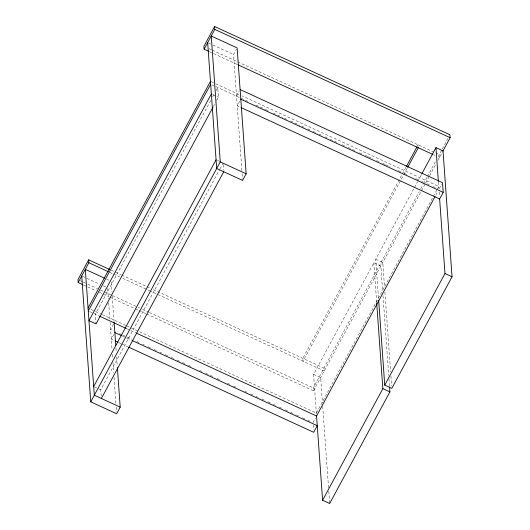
<?xml version="1.0" encoding="UTF-8"?>
<svg xmlns="http://www.w3.org/2000/svg" width="530" height="530" viewBox="0 0 530 530"><rect width="100%" height="100%" fill="white"/><g stroke="black" fill="none" stroke-linecap="round" stroke-linejoin="round"><path stroke-width="0.4" stroke-dasharray="2.65 1.99" d="M241.879 170.541L233.564 54.524L236.413 49.237M210.655 100.581L95.34 314.224L96.029 323.909M212.616 96.95L214.577 93.313M216.147 90.405L217.717 87.503L218.413 97.182L215.664 102.27M213.312 106.629L215.273 102.999M113.453 324.208L110.598 329.494L113.599 330.872M236.546 96.162L239.043 91.538M113.791 334.556L111.293 339.173L114.294 340.558M239.732 101.223L237.241 105.848L240.236 107.226M101.203 396.095L100.753 389.762L219.606 169.573M219.996 168.845L223.13 163.035M405.874 167.427L302.815 358.359L303.021 361.261L403.33 175.437M417.282 146.3L418.064 144.842L418.17 146.293M403.721 174.708L407.259 168.149M316.41 413.857L313.581 374.365L373.822 262.761L380.878 266.007L382.647 290.692M378.493 297.913L375.724 259.236L414.056 188.223M414.447 187.494L417.574 181.697M417.965 180.975L421.489 174.45M146.585 314.025L313.508 390.815L313.303 387.914L419.19 191.747M420.76 188.832L423.119 184.46M423.516 183.731L427.054 177.172M427.445 176.444L436.104 160.411M438.072 156.767L441.921 149.632M442.305 148.923L448.035 138.31M313.508 390.815L425.418 183.499M425.689 182.996L429.333 176.252M429.625 175.708L435.978 163.929M437.886 160.404L442.63 151.613M436.773 190.005L316.357 413.095L127.12 326.036M437.171 189.276L438.734 186.374L241.991 95.857M312.998 422.609L315.496 417.984M435.806 195.093L437.767 191.456M439.304 188.614L441.795 183.996M208.409 42.95L212.113 44.653M212.848 44.997L233.564 54.524M209.165 48.733L211.417 49.767M212.172 50.118L236.983 61.533M237.738 61.878L439.251 154.581L439.456 157.489L437.952 156.8M209.37 51.635L237.195 64.435M433.613 154.8L435.077 155.476M211.198 81.693L214.955 83.422M215.703 83.766L238.984 94.472M212.073 84.899L215.597 86.529M215.915 86.668L248.206 101.528M256.036 105.132L265.477 109.472M265.782 109.611L269.531 111.34M273.275 113.062L282.748 117.422M284.524 118.236L286.77 119.27M290.519 120.992L292.765 122.026M294.766 122.947L300.02 125.365M301.762 126.166L304.015 127.2M307.758 128.922L310.01 129.963M313.005 131.341L317.291 133.308M319.007 134.097L321.253 135.13M325.003 136.859L327.248 137.893M330.25 139.271L338.498 143.067M342.241 144.789L344.493 145.823M348.243 147.545L355.736 150.997M359.486 152.72L361.732 153.753M365.356 155.422L367.608 156.456M368.357 156.8L372.981 158.927M376.618 160.603L378.976 161.69M382.627 163.366L384.879 164.406M385.628 164.75L390.219 166.864M398.467 170.653L400.713 171.687M404.403 173.383L407.464 174.794M415.705 178.583L417.958 179.624M421.675 181.333L423.205 182.035M426.955 183.758L429.201 184.791M432.937 186.514L435.196 187.554M212.762 94.585L218.413 97.182M217.485 160.438L219.599 161.411M375.724 259.236L382.779 262.489L384.548 287.174M111.207 270.207L120.979 274.706M121.734 275.05L150.308 288.194M153.316 289.579L323.996 368.105L324.208 371.007L150.513 291.102M109.909 272.42L112.916 273.805M113.672 274.149L119.687 276.918M122.695 278.303L149.765 290.751M106.742 279.204L108.961 280.224M313.581 374.365L320.643 377.612L322.472 403.118M82.468 276.282L86.165 277.985M86.907 278.323L99.481 284.106M103.178 285.809L106.139 287.174M80.209 280.681L82.468 281.715M83.217 282.059L86.98 283.788M87.728 284.14L97.507 288.631M100.514 290.016L111.79 295.21M112.545 295.555L137.356 306.969M138.105 307.314L139.609 308.003M142.616 309.387L148.632 312.157M149.387 312.501L313.303 387.914M83.429 284.968L96.208 290.851M99.216 292.229L108.995 296.727M109.743 297.072L134.554 308.486M135.309 308.838L138.317 310.222M139.065 310.567L145.836 313.68M91.074 309.454L94.83 311.183M95.579 311.527L101.588 314.29M102.336 314.635L126.365 325.692M89.689 311.627L93.532 313.396M93.923 313.575L98.792 315.814M126.577 328.6L135.905 332.886M119.594 333.628L121.847 334.662M122.596 335.013L126.345 336.735M127.094 337.08L131.592 339.147M136.839 341.565L139.085 342.599M142.835 344.321L144.332 345.01M148.082 346.733L150.328 347.773M154.078 349.495L156.33 350.529M160.073 352.251L161.577 352.94M165.327 354.669L167.573 355.703M171.323 357.425L173.568 358.459M177.318 360.188L179.564 361.221M182.565 362.6L184.811 363.633M188.561 365.356L190.813 366.396M199.803 370.53L202.056 371.563M205.806 373.292L209.549 375.015M210.304 375.359L212.55 376.393M217.048 378.466L219.294 379.5M227.542 383.289L229.795 384.329M233.538 386.052L236.539 387.43M244.787 391.226L247.033 392.26M250.783 393.982L253.029 395.016M256.03 396.394L258.276 397.434M262.025 399.156L264.278 400.19M268.021 401.912L270.273 402.952M273.268 404.33L275.52 405.364M279.27 407.086L281.516 408.12M285.266 409.849L287.512 410.882M290.513 412.26L292.759 413.294M296.508 415.017L298.754 416.057M302.504 417.779L304.757 418.813M307.751 420.191L310.004 421.224M122.357 336.02L126.107 337.743M126.855 338.087L131.354 340.161M118.793 342.625L121.039 343.659M121.787 344.003L127.79 346.766M94.4 386.834L97.931 388.464M98.633 388.788L100.753 389.762M438.436 182.194L438.913 188.779M439.145 192.065L439.443 196.179M384.906 292.11L390.623 371.921M390.921 376.035L391.63 385.906M383.005 295.627L388.722 375.439M388.96 378.731L389.49 386.138M373.822 262.761L376.651 302.252M322.704 406.411L328.547 487.865M328.779 491.158L329.667 503.5M313.177 425.027L313.522 429.87M242.111 173.827L242.528 179.59M223.249 164.618L223.647 170.163M111.24 282.073L111.949 291.944M112.241 296.058L114.069 321.564M115.957 347.892L116.255 352.006M116.607 356.948L117.256 365.998M107.676 288.678L108.385 298.549M108.676 302.663L109.856 319.12M110.094 322.412L112.042 349.561M112.393 354.497L112.691 358.611M112.983 362.725L113.692 372.603M114.043 377.539L115.931 403.867M116.169 407.159L116.52 412.095"/><path stroke-width="0.79" d="M109.703 269.518L88.649 259.832L77.956 279.641L78.162 282.543L82.673 284.623M442.894 151.123L450.149 137.681L449.943 134.772L214.59 26.5L203.898 46.309L204.11 49.217L208.621 51.291M78.162 282.543L88.855 262.734L88.649 259.832M204.11 49.217L214.802 29.408L214.59 26.5M88.066 308.076L210.45 81.348M88.278 310.977L210.655 84.25M211.351 93.936L88.974 320.663L96.029 323.909L212.921 107.358M93.691 386.509L216.074 159.788M117.375 367.641L120.204 407.139L116.64 413.738L90.749 401.833L220.261 161.895L211.238 36.007L237.129 47.919L246.152 173.807L242.588 180.412L216.697 168.5L207.674 42.612M101.376 398.474L223.759 171.746M406.265 166.698L416.885 147.029M407.656 167.42L418.276 147.744M421.88 173.727L435.958 147.638L443.02 150.884L452.044 276.773L391.802 388.377L384.747 385.131L378.672 300.377M435.024 196.544L316.562 416.004L136.336 333.092M240.11 89.557L442.51 182.671L443.206 192.357L439.642 198.962L240.991 107.57M389.55 386.96L389.901 391.895L329.667 503.5L322.604 500.254L382.845 388.649L376.711 303.081M384.747 385.131L444.981 273.526L439.615 198.651M214.802 29.408L450.149 137.681M237.944 64.779L432.884 154.462M240.805 99.243L443.206 192.357M220.261 161.895L246.152 173.807M444.981 273.526L452.044 276.773M382.845 388.649L389.901 391.895M88.855 262.734L108.405 271.731M104.523 278.184L85.29 269.339L94.314 395.228L120.204 407.139M99.541 316.158L126.16 328.408M114.858 332.575L121.608 335.675M132.102 340.505L317.258 425.689L313.694 432.288L128.538 347.11M115.043 340.903L118.044 342.281M435.958 147.638L438.376 181.373M316.529 415.5L322.604 500.254M114.129 322.386L115.778 345.427M81.726 275.945L90.749 401.833"/></g></svg>
